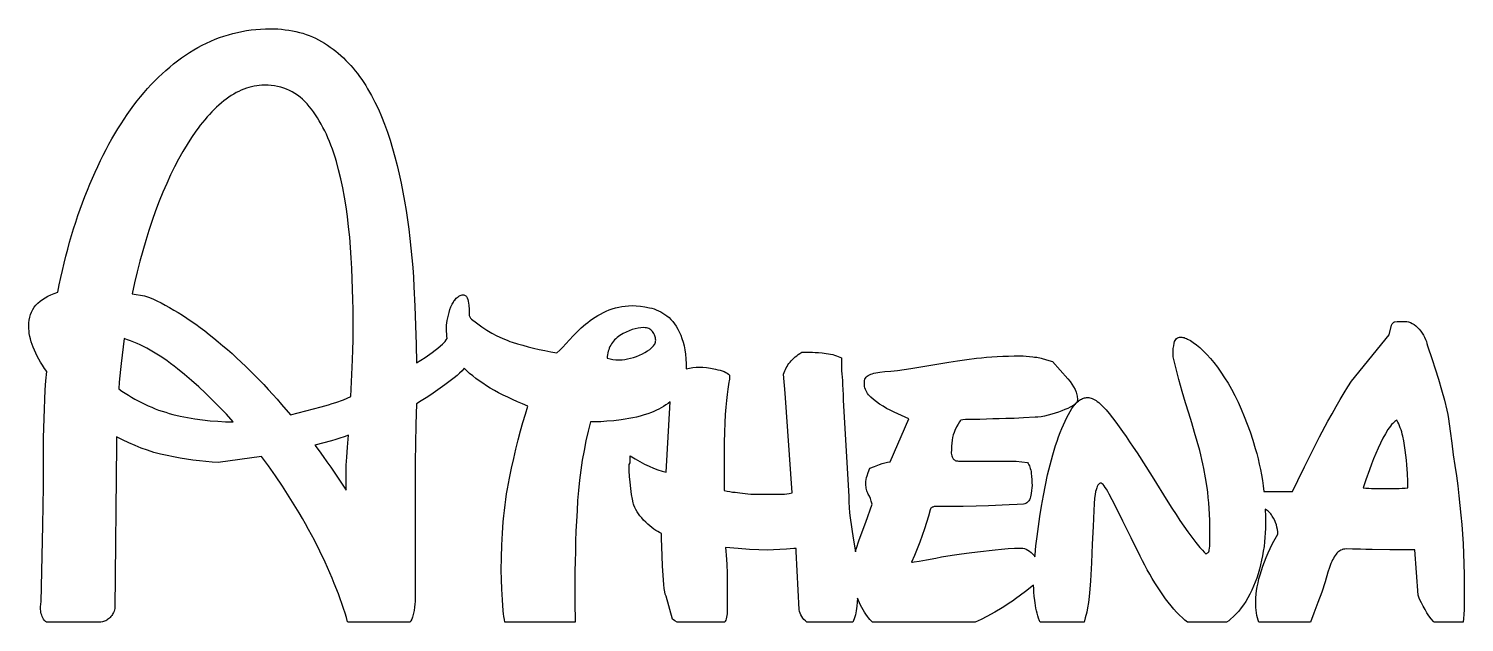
# Model space of a CAD drawing. Extents: x 31 to 186, y 17 to 82.
import ezdxf

# ---------------------------------------------------------------- set-up
doc = ezdxf.new("R2010")
doc.units = 0
doc.layers.add('CAMADA_1', color=18, linetype='CONTINUOUS')

msp = doc.modelspace()

# ---------------------------------------------------------------- linework, layer by layer
at = {"layer": 'CAMADA_1'}
for points in [[(32.55, 17.47), (32.46, 17.54), (32.38, 17.62), (32.31, 17.7), (32.24, 17.8), (32.16, 17.94), (32.1, 18.09), (32.04, 18.23), (31.99, 18.39), (31.95, 18.54), (31.93, 18.7), (31.91, 18.86), (31.91, 19.03), (31.91, 19.19), (31.93, 19.35), (31.95, 19.49), (31.99, 19.62), (32.16, 27.96), (32.2, 30.02), (32.22, 32.1), (32.24, 34.19), (32.24, 36.3), (32.25, 37.36), (32.27, 38.41), (32.29, 39.45), (32.33, 40.49), (32.38, 41.52), (32.43, 42.54), (32.5, 43.53), (32.58, 44.51), (32.35, 44.86), (32.13, 45.2), (31.92, 45.54), (31.73, 45.87), (31.56, 46.19), (31.4, 46.51), (31.25, 46.83), (31.12, 47.14), (31.01, 47.44), (30.91, 47.74), (30.83, 48.04), (30.76, 48.32), (30.7, 48.61), (30.67, 48.89), (30.64, 49.16), (30.64, 49.42), (30.65, 49.76), (30.68, 50.07), (30.75, 50.38), (30.83, 50.67), (30.94, 50.94), (31.08, 51.21), (31.24, 51.45), (31.42, 51.69), (31.63, 51.91), (31.86, 52.12), (32.12, 52.31), (32.4, 52.49), (32.7, 52.65), (33.03, 52.8), (33.39, 52.94), (33.77, 53.07), (33.93, 53.86), (34.1, 54.66), (34.28, 55.44), (34.46, 56.21), (34.65, 56.97), (34.85, 57.72), (35.06, 58.47), (35.27, 59.2), (35.49, 59.93), (35.72, 60.65), (35.95, 61.35), (36.2, 62.05), (36.45, 62.74), (36.7, 63.42), (36.97, 64.09), (37.24, 64.75), (37.52, 65.4), (37.8, 66.04), (38.09, 66.66), (38.39, 67.28), (38.69, 67.88), (38.99, 68.47), (39.3, 69.05), (39.62, 69.62), (39.94, 70.17), (40.27, 70.71), (40.61, 71.25), (40.95, 71.77), (41.29, 72.27), (41.64, 72.77), (42, 73.25), (42.36, 73.72), (42.73, 74.18), (43.1, 74.63), (43.48, 75.06), (43.87, 75.48), (44.26, 75.89), (44.65, 76.28), (45.06, 76.66), (45.46, 77.02), (45.88, 77.38), (46.29, 77.72), (46.72, 78.04), (47.15, 78.36), (47.58, 78.66), (48.02, 78.95), (48.47, 79.22), (48.92, 79.48), (49.38, 79.73), (49.84, 79.96), (50.31, 80.17), (50.77, 80.37), (51.25, 80.55), (51.72, 80.72), (52.21, 80.87), (52.69, 81), (53.18, 81.12), (53.67, 81.23), (54.17, 81.31), (54.67, 81.39), (55.17, 81.44), (55.68, 81.48), (56.2, 81.5), (56.71, 81.51), (57.13, 81.51), (57.54, 81.49), (57.95, 81.46), (58.35, 81.41), (58.74, 81.36), (59.13, 81.29), (59.51, 81.21), (59.88, 81.12), (60.24, 81.02), (60.6, 80.9), (60.95, 80.77), (61.29, 80.63), (61.63, 80.48), (61.96, 80.31), (62.28, 80.14), (62.6, 79.95), (62.91, 79.75), (63.21, 79.54), (63.51, 79.32), (63.8, 79.09), (64.08, 78.86), (64.36, 78.62), (64.64, 78.36), (64.9, 78.1), (65.16, 77.84), (65.42, 77.56), (65.67, 77.27), (65.91, 76.98), (66.15, 76.67), (66.38, 76.36), (66.61, 76.04), (66.83, 75.71), (67.04, 75.38), (67.25, 75.03), (67.46, 74.68), (67.66, 74.32), (67.85, 73.96), (68.04, 73.59), (68.41, 72.82), (68.75, 72.03), (69.08, 71.21), (69.38, 70.36), (69.67, 69.49), (69.93, 68.59), (70.19, 67.68), (70.43, 66.76), (70.65, 65.82), (70.86, 64.86), (71.05, 63.89), (71.24, 62.91), (71.4, 61.91), (71.55, 60.9), (71.69, 59.89), (71.82, 58.87), (71.93, 57.84), (72.03, 56.8), (72.12, 55.76), (72.19, 54.71), (72.25, 53.66), (72.35, 51.56), (72.43, 49.49), (72.49, 47.45), (72.54, 45.45), (73.45, 46.05), (74.22, 46.59), (74.55, 46.83), (74.85, 47.06), (75.11, 47.28), (75.34, 47.48), (75.49, 47.62), (75.63, 47.77), (75.75, 47.93), (75.86, 48.08), (75.82, 48.33), (75.79, 48.58), (75.77, 48.83), (75.76, 49.09), (75.77, 49.3), (75.78, 49.54), (75.81, 49.78), (75.86, 50.04), (75.91, 50.31), (75.98, 50.59), (76.05, 50.89), (76.14, 51.2), (76.25, 51.51), (76.37, 51.78), (76.51, 52.02), (76.58, 52.14), (76.66, 52.24), (76.74, 52.34), (76.83, 52.43), (76.93, 52.51), (77.02, 52.58), (77.12, 52.65), (77.23, 52.71), (77.34, 52.77), (77.45, 52.81), (77.56, 52.81), (77.65, 52.79), (77.73, 52.76), (77.8, 52.73), (77.87, 52.68), (77.92, 52.62), (77.97, 52.55), (78, 52.47), (78.06, 52.3), (78.11, 52.1), (78.15, 51.89), (78.17, 51.67), (78.21, 51.21), (78.22, 50.78), (78.22, 50.68), (78.23, 50.58), (78.25, 50.5), (78.28, 50.42), (78.32, 50.35), (78.36, 50.29), (78.41, 50.23), (78.47, 50.19), (79.02, 49.76), (79.57, 49.36), (80.12, 49), (80.67, 48.67), (81.22, 48.38), (81.77, 48.12), (82.05, 48), (82.32, 47.89), (82.6, 47.78), (82.87, 47.69), (83.43, 47.51), (84, 47.35), (84.58, 47.19), (85.18, 47.04), (85.79, 46.91), (86.41, 46.78), (87.05, 46.66), (87.7, 46.55), (88.01, 46.82), (88.33, 47.15), (88.68, 47.52), (89.05, 47.94), (89.45, 48.38), (89.87, 48.81), (90.32, 49.23), (90.79, 49.64), (91.04, 49.83), (91.29, 50.03), (91.56, 50.21), (91.84, 50.39), (92.12, 50.56), (92.42, 50.72), (92.72, 50.88), (93.03, 51.03), (93.35, 51.17), (93.68, 51.29), (94.02, 51.39), (94.37, 51.48), (94.72, 51.54), (95.08, 51.59), (95.45, 51.62), (95.83, 51.63), (96.26, 51.61), (96.72, 51.57), (97.19, 51.51), (97.69, 51.41), (97.94, 51.35), (98.19, 51.28), (98.43, 51.19), (98.67, 51.09), (98.91, 50.97), (99.14, 50.83), (99.37, 50.69), (99.59, 50.53), (99.81, 50.34), (100.02, 50.14), (100.22, 49.92), (100.41, 49.67), (100.59, 49.4), (100.76, 49.1), (100.92, 48.79), (101.08, 48.45), (101.21, 48.09), (101.33, 47.7), (101.43, 47.29), (101.52, 46.85), (101.58, 46.38), (101.63, 45.88), (101.66, 45.36), (101.67, 44.81), (102.01, 44.89), (102.37, 44.95), (102.74, 44.98), (103.13, 44.99), (103.46, 44.98), (103.85, 44.94), (104.3, 44.87), (104.82, 44.78), (105.09, 44.72), (105.33, 44.66), (105.55, 44.59), (105.75, 44.52), (105.93, 44.43), (106.09, 44.34), (106.23, 44.25), (106.35, 44.14), (106.34, 43.91), (106.33, 43.7), (106.3, 43.53), (106.26, 43.38), (106.18, 42.62), (106.1, 42.04), (106.02, 41.38), (105.95, 40.66), (105.88, 39.87), (105.83, 38.98), (105.79, 37.97), (105.76, 36.85), (105.75, 35.59), (105.75, 31.7), (106.08, 31.62), (106.39, 31.56), (106.68, 31.52), (106.94, 31.49), (107.47, 31.43), (108.04, 31.36), (108.34, 31.32), (108.65, 31.3), (108.98, 31.28), (109.31, 31.28), (112.1, 31.28), (112.29, 31.29), (112.53, 31.32), (112.8, 31.37), (113.12, 31.45), (112.36, 42.2), (112.19, 44.23), (112.25, 44.41), (112.31, 44.58), (112.39, 44.75), (112.47, 44.92), (112.56, 45.08), (112.66, 45.24), (112.77, 45.39), (112.89, 45.54), (113.01, 45.69), (113.15, 45.83), (113.29, 45.97), (113.44, 46.1), (113.6, 46.23), (113.77, 46.36), (113.95, 46.48), (114.14, 46.6), (115.32, 46.6), (115.6, 46.59), (115.95, 46.57), (116.35, 46.53), (116.8, 46.47), (117.04, 46.44), (117.27, 46.4), (117.49, 46.35), (117.7, 46.29), (117.9, 46.23), (118.1, 46.16), (118.28, 46.09), (118.45, 46.01), (118.45, 44.91), (118.46, 44.6), (118.48, 44.27), (118.5, 43.92), (118.54, 43.55), (118.55, 43.1), (118.58, 42.58), (118.61, 42.02), (118.62, 41.44), (119.22, 31.02), (119.23, 30.43), (119.26, 29.86), (119.31, 29.29), (119.39, 28.74), (119.72, 26.53), (119.94, 25.05), (120.02, 25.37), (120.12, 25.69), (120.23, 26.02), (120.36, 26.35), (121.07, 28.27), (121.75, 30.2), (121.66, 30.53), (121.56, 30.82), (121.45, 31.08), (121.33, 31.3), (121.27, 31.41), (121.22, 31.53), (121.18, 31.66), (121.14, 31.79), (121.11, 31.93), (121.09, 32.08), (121.08, 32.24), (121.08, 32.41), (121.08, 32.65), (121.11, 32.87), (121.15, 33.07), (121.2, 33.25), (121.34, 33.63), (121.5, 34.1), (122.02, 34.28), (122.56, 34.48), (122.84, 34.58), (123.12, 34.66), (123.41, 34.73), (123.7, 34.78), (125.73, 39.43), (124.12, 40.15), (123.71, 40.35), (123.31, 40.55), (122.93, 40.77), (122.56, 41), (122.21, 41.24), (121.9, 41.49), (121.62, 41.74), (121.49, 41.88), (121.37, 42.01), (121.26, 42.15), (121.17, 42.3), (121.09, 42.45), (121.02, 42.6), (120.97, 42.75), (120.94, 42.91), (120.91, 43.07), (120.91, 43.24), (120.92, 43.4), (120.94, 43.55), (120.98, 43.69), (121.04, 43.81), (121.12, 43.92), (121.22, 44.02), (121.33, 44.1), (121.46, 44.17), (121.6, 44.23), (121.77, 44.29), (121.95, 44.34), (122.15, 44.39), (122.36, 44.42), (122.59, 44.46), (123.11, 44.51), (123.79, 44.57), (124.49, 44.64), (125.21, 44.73), (125.94, 44.85), (129.16, 45.4), (130.05, 45.55), (130.99, 45.69), (131.98, 45.82), (133.01, 45.95), (133.55, 46.01), (134.1, 46.06), (134.67, 46.11), (135.26, 46.14), (135.86, 46.17), (136.47, 46.19), (137.11, 46.2), (137.76, 46.21), (138.06, 46.2), (138.39, 46.18), (138.74, 46.16), (139.11, 46.12), (139.31, 46.09), (139.53, 46.06), (140.02, 45.95), (140.59, 45.8), (141.23, 45.61), (142.88, 43.75), (143.13, 43.46), (143.34, 43.16), (143.52, 42.87), (143.67, 42.59), (143.79, 42.3), (143.83, 42.16), (143.87, 42.02), (143.9, 41.88), (143.92, 41.74), (143.93, 41.6), (143.94, 41.46), (143.93, 41.38), (143.9, 41.3), (143.86, 41.22), (143.81, 41.14), (143.74, 41.06), (143.65, 40.98), (143.55, 40.9), (143.43, 40.83), (143.16, 40.68), (142.88, 40.54), (142.57, 40.41), (142.24, 40.28), (141.9, 40.15), (141.53, 40.04), (141.15, 39.92), (140.76, 39.81), (140.37, 39.72), (140.01, 39.65), (139.67, 39.61), (139.36, 39.6), (138.12, 39.53), (137.08, 39.47), (136.21, 39.44), (135.47, 39.43), (134.79, 39.42), (134.11, 39.39), (133.4, 39.36), (132.59, 39.35), (132.19, 39.34), (131.85, 39.33), (131.56, 39.3), (131.32, 39.26), (131.26, 39.19), (131.19, 39.1), (131.04, 38.86), (130.87, 38.55), (130.69, 38.16), (130.6, 37.94), (130.52, 37.69), (130.45, 37.42), (130.4, 37.13), (130.36, 36.81), (130.33, 36.46), (130.31, 36.1), (130.3, 35.71), (130.32, 35.58), (130.35, 35.44), (130.4, 35.3), (130.47, 35.16), (130.52, 35.09), (130.57, 35.03), (130.64, 34.98), (130.71, 34.93), (130.79, 34.9), (130.87, 34.88), (130.96, 34.87), (131.07, 34.86), (137.33, 34.86), (138.52, 34.69), (138.6, 34.58), (138.67, 34.46), (138.74, 34.33), (138.79, 34.19), (138.84, 34.05), (138.88, 33.89), (138.92, 33.72), (138.94, 33.55), (138.98, 33.2), (139, 32.86), (139.02, 32.54), (139.03, 32.24), (139.01, 31.97), (138.98, 31.68), (138.93, 31.36), (138.86, 31.01), (138.81, 30.84), (138.74, 30.69), (138.67, 30.56), (138.58, 30.45), (138.48, 30.36), (138.36, 30.29), (138.24, 30.24), (138.09, 30.2), (137.41, 30.16), (136.56, 30.12), (134.33, 30.03), (133, 30), (131.59, 29.97), (130.1, 29.96), (128.53, 29.95), (128.44, 29.94), (128.37, 29.93), (128.3, 29.9), (128.23, 29.87), (128.17, 29.82), (128.11, 29.76), (128.06, 29.69), (128.02, 29.61), (127.84, 28.93), (127.64, 28.24), (127.42, 27.53), (127.17, 26.82), (126.91, 26.1), (126.62, 25.38), (126.32, 24.66), (125.99, 23.94), (126.1, 23.95), (126.28, 23.97), (126.82, 24.06), (127.61, 24.2), (128.65, 24.4), (129.26, 24.52), (129.93, 24.63), (130.64, 24.75), (131.42, 24.86), (132.24, 24.97), (133.12, 25.08), (135.05, 25.29), (135.73, 25.37), (136.44, 25.42), (137.15, 25.45), (137.84, 25.46), (138.03, 25.45), (138.22, 25.41), (138.4, 25.34), (138.58, 25.25), (138.76, 25.13), (138.94, 24.99), (139.11, 24.81), (139.28, 24.62), (139.34, 24.53), (139.36, 24.74), (139.45, 25.71), (139.57, 26.73), (139.71, 27.79), (139.87, 28.89), (140.05, 30.01), (140.25, 31.13), (140.47, 32.26), (140.71, 33.38), (140.84, 33.93), (140.98, 34.47), (141.12, 35.01), (141.26, 35.53), (141.42, 36.03), (141.57, 36.53), (141.73, 37.01), (141.9, 37.48), (142.07, 37.94), (142.24, 38.37), (142.42, 38.78), (142.6, 39.18), (142.78, 39.55), (142.96, 39.9), (143.15, 40.22), (143.34, 40.53), (143.53, 40.81), (143.73, 41.05), (143.93, 41.25), (144.04, 41.34), (144.14, 41.42), (144.25, 41.49), (144.36, 41.55), (144.47, 41.6), (144.58, 41.64), (144.69, 41.67), (144.8, 41.7), (144.92, 41.71), (145.03, 41.72), (145.15, 41.71), (145.27, 41.69), (145.4, 41.66), (145.53, 41.61), (145.66, 41.55), (145.8, 41.47), (145.94, 41.38), (146.08, 41.28), (146.23, 41.17), (146.38, 41.04), (146.69, 40.74), (147.02, 40.39), (147.36, 39.98), (147.71, 39.53), (148.07, 39.07), (148.44, 38.57), (148.81, 38.05), (149.19, 37.51), (149.57, 36.95), (149.97, 36.36), (150.37, 35.75), (152.01, 33.18), (153.71, 30.46), (154.14, 29.77), (154.58, 29.1), (155.01, 28.46), (155.44, 27.83), (155.86, 27.23), (156.29, 26.65), (156.71, 26.09), (157.14, 25.55), (157.43, 25.25), (157.63, 25.04), (157.73, 24.91), (157.74, 24.88), (157.74, 24.87), (157.73, 24.87), (157.83, 24.88), (157.92, 24.9), (158, 24.95), (158.06, 25.01), (158.11, 25.08), (158.15, 25.18), (158.18, 25.29), (158.2, 25.42), (158.22, 25.73), (158.23, 26.11), (158.24, 27.07), (158.23, 27.78), (158.22, 28.46), (158.2, 29.12), (158.17, 29.75), (158.12, 30.35), (158.07, 30.93), (158.01, 31.49), (157.94, 32.02), (157.78, 33.05), (157.59, 34.05), (157.49, 34.55), (157.38, 35.04), (157.26, 35.52), (157.14, 36), (156.87, 36.97), (156.59, 37.96), (156.28, 38.98), (155.95, 40.02), (155.61, 41.13), (155.26, 42.35), (154.89, 43.67), (154.51, 45.1), (154.26, 46.12), (154.26, 46.46), (154.27, 46.72), (154.29, 47), (154.33, 47.29), (154.39, 47.6), (154.43, 47.75), (154.48, 47.88), (154.55, 47.99), (154.63, 48.08), (154.73, 48.15), (154.84, 48.2), (154.97, 48.23), (155.11, 48.24), (155.22, 48.23), (155.33, 48.21), (155.45, 48.18), (155.58, 48.14), (155.71, 48.09), (155.84, 48.03), (156.13, 47.86), (156.45, 47.66), (156.78, 47.4), (157.14, 47.1), (157.52, 46.75), (157.91, 46.36), (158.3, 45.94), (158.68, 45.48), (159.07, 44.98), (159.44, 44.44), (159.82, 43.86), (160.2, 43.25), (160.57, 42.61), (160.93, 41.92), (161.28, 41.21), (161.63, 40.46), (161.95, 39.67), (162.27, 38.86), (162.58, 38.01), (162.87, 37.13), (163.15, 36.21), (163.31, 35.66), (163.45, 35.1), (163.58, 34.52), (163.71, 33.95), (163.81, 33.36), (163.91, 32.77), (163.99, 32.17), (164.07, 31.56), (164.39, 31.56), (167.18, 31.56), (167.75, 32.78), (168.45, 34.23), (169.25, 35.82), (170.1, 37.49), (170.99, 39.15), (171.44, 39.95), (171.88, 40.74), (172.32, 41.5), (172.74, 42.22), (173.14, 42.88), (173.53, 43.5), (177.6, 48.49), (177.85, 49.51), (177.94, 49.66), (178.03, 49.77), (178.08, 49.81), (178.13, 49.85), (178.18, 49.87), (178.23, 49.89), (178.47, 49.92), (178.78, 49.93), (179.29, 49.93), (179.5, 49.92), (179.71, 49.88), (179.91, 49.81), (180.1, 49.72), (180.3, 49.6), (180.49, 49.45), (180.67, 49.28), (180.86, 49.08), (181.03, 48.87), (181.18, 48.66), (181.32, 48.44), (181.44, 48.22), (181.54, 47.99), (181.63, 47.77), (181.69, 47.54), (181.74, 47.31), (182.25, 45.82), (182.59, 44.81), (182.93, 43.71), (183.26, 42.56), (183.57, 41.42), (183.83, 40.35), (183.94, 39.87), (184.03, 39.43), (184.2, 38.07), (184.37, 36.78), (184.54, 35.55), (184.71, 34.39), (184.87, 33.28), (185.02, 32.19), (185.14, 31.12), (185.26, 30.08), (185.36, 29.04), (185.45, 28), (185.53, 26.97), (185.6, 25.93), (185.65, 24.87), (185.69, 23.76), (185.72, 22.6), (185.72, 21.4), (185.71, 19.53), (185.7, 18.84), (185.68, 18.31), (185.65, 17.88), (185.61, 17.47), (182.45, 17.47), (182.38, 17.55), (182.14, 17.84), (181.91, 18.15), (181.69, 18.48), (181.48, 18.83), (181.28, 19.19), (181.09, 19.57), (180.9, 19.97), (180.73, 20.38), (180.39, 25.29), (177.68, 25.29), (175.79, 25.3), (175.07, 25.32), (174.51, 25.34), (173.65, 25.37), (173.02, 25.38), (172.83, 25.37), (172.69, 25.36), (172.58, 25.33), (172.54, 25.31), (172.52, 25.29), (172.4, 25.24), (172.29, 25.18), (172.18, 25.11), (172.07, 25.02), (171.97, 24.91), (171.87, 24.8), (171.77, 24.67), (171.67, 24.52), (171.58, 24.36), (171.48, 24.19), (171.4, 24.01), (171.31, 23.81), (171.15, 23.37), (170.99, 22.88), (170.68, 21.83), (170.32, 20.73), (169.91, 19.6), (169.47, 18.44), (169.1, 17.47), (163.53, 17.47), (163.45, 17.7), (163.39, 17.95), (163.33, 18.21), (163.28, 18.49), (163.25, 18.77), (163.22, 19.07), (163.21, 19.38), (163.2, 19.71), (163.21, 20.09), (163.24, 20.49), (163.29, 20.89), (163.35, 21.3), (163.44, 21.73), (163.54, 22.16), (163.66, 22.6), (163.8, 23.05), (163.95, 23.51), (164.13, 23.98), (164.32, 24.46), (164.54, 24.94), (164.77, 25.44), (165.02, 25.95), (165.29, 26.46), (165.57, 26.99), (165.57, 27.24), (165.54, 27.49), (165.49, 27.74), (165.43, 27.98), (165.34, 28.22), (165.24, 28.46), (165.12, 28.7), (164.98, 28.93), (164.91, 29.05), (164.82, 29.15), (164.74, 29.25), (164.64, 29.35), (164.54, 29.44), (164.44, 29.52), (164.33, 29.6), (164.21, 29.67), (164.24, 28.88), (164.25, 28.09), (164.24, 27.6), (164.22, 27.11), (164.19, 26.62), (164.14, 26.13), (164.09, 25.63), (164.01, 25.14), (163.93, 24.65), (163.83, 24.15), (163.71, 23.66), (163.59, 23.18), (163.45, 22.7), (163.3, 22.24), (163.13, 21.79), (162.95, 21.35), (162.76, 20.93), (162.56, 20.51), (162.34, 20.1), (162.11, 19.72), (161.87, 19.35), (161.62, 19.01), (161.35, 18.68), (161.07, 18.37), (160.78, 18.07), (160.48, 17.8), (160.27, 17.63), (160.05, 17.47), (155.82, 17.47), (155.55, 17.68), (155.28, 17.93), (154.96, 18.23), (154.65, 18.55), (154.34, 18.89), (154.04, 19.25), (153.74, 19.62), (153.44, 20.01), (153.15, 20.42), (152.86, 20.85), (152.58, 21.29), (152.3, 21.73), (152.02, 22.19), (151.75, 22.66), (151.48, 23.13), (151.22, 23.62), (150.96, 24.11), (150.7, 24.61), (149.73, 26.57), (148.84, 28.38), (148.05, 29.98), (147.69, 30.68), (147.36, 31.3), (147.21, 31.58), (147.07, 31.82), (146.94, 32.02), (146.82, 32.19), (146.72, 32.32), (146.62, 32.41), (146.54, 32.47), (146.5, 32.48), (146.47, 32.49), (146.39, 32.47), (146.31, 32.43), (146.23, 32.36), (146.15, 32.26), (146.08, 32.12), (146.01, 31.96), (145.94, 31.77), (145.88, 31.56), (145.84, 31.27), (145.79, 30.84), (145.75, 30.25), (145.71, 29.52), (145.62, 27.81), (145.54, 25.88), (145.44, 23.88), (145.33, 21.95), (145.26, 21.05), (145.19, 20.26), (145.11, 19.59), (145.03, 19.03), (144.93, 18.54), (144.78, 17.93), (144.65, 17.47), (139.89, 17.47), (139.83, 17.63), (139.73, 17.9), (139.65, 18.16), (139.58, 18.44), (139.51, 18.71), (139.45, 18.99), (139.4, 19.26), (139.35, 19.55), (139.32, 19.83), (139.27, 20.29), (139.23, 20.71), (139.21, 21.1), (139.2, 21.46), (138.32, 20.79), (137.25, 20), (136.9, 19.76), (136.55, 19.52), (136.18, 19.28), (135.8, 19.04), (135, 18.57), (134.16, 18.1), (133.52, 17.77), (132.88, 17.47), (121.79, 17.47), (121.65, 17.62), (121.51, 17.77), (121.37, 17.93), (121.25, 18.1), (121.08, 18.33), (120.92, 18.57), (120.77, 18.82), (120.63, 19.06), (120.5, 19.31), (120.38, 19.56), (120.27, 19.82), (120.17, 20.08), (120.11, 19.21), (120.08, 18.95), (120.04, 18.71), (120, 18.47), (119.95, 18.25), (119.88, 18.04), (119.81, 17.84), (119.73, 17.65), (119.65, 17.47), (114.71, 17.47), (114.54, 17.61), (114.39, 17.75), (114.26, 17.91), (114.15, 18.08), (114.06, 18.25), (113.98, 18.44), (113.92, 18.63), (113.88, 18.83), (113.54, 25.1), (113.54, 25.43), (113.29, 25.43), (112.49, 25.36), (111.77, 25.31), (111.09, 25.28), (110.41, 25.26), (109.53, 25.28), (108.49, 25.33), (107.28, 25.41), (105.92, 25.52), (105.96, 25.12), (106, 24.69), (106.05, 23.74), (106.08, 22.72), (106.09, 21.71), (106.09, 18.83), (106.09, 18.6), (106.08, 18.39), (106.06, 18.19), (106.03, 18.01), (105.99, 17.85), (105.94, 17.71), (105.89, 17.58), (105.83, 17.47), (100.69, 17.47), (100.43, 17.63), (100.17, 17.81), (99.49, 20.27), (99.45, 20.36), (99.41, 20.48), (99.34, 20.76), (99.28, 21.11), (99.24, 21.54), (99.16, 22.51), (99.11, 23.57), (99.02, 25.65), (98.99, 26.48), (98.98, 27.04), (98.79, 27.14), (98.59, 27.25), (98.39, 27.37), (98.18, 27.52), (97.96, 27.68), (97.74, 27.86), (97.52, 28.06), (97.29, 28.27), (97.06, 28.49), (96.86, 28.72), (96.67, 28.94), (96.51, 29.17), (96.36, 29.4), (96.22, 29.63), (96.11, 29.86), (96.02, 30.09), (95.98, 30.21), (95.93, 30.36), (95.85, 30.76), (95.76, 31.27), (95.68, 31.91), (95.61, 32.59), (95.55, 33.21), (95.52, 33.79), (95.51, 34.32), (95.51, 34.49), (95.6, 34.66), (95.6, 35.42), (96.14, 35.1), (96.66, 34.81), (97.17, 34.54), (97.67, 34.3), (98.15, 34.09), (98.61, 33.92), (99.06, 33.77), (99.49, 33.65), (99.92, 41.26), (99.7, 41.08), (99.46, 40.92), (99.22, 40.76), (98.97, 40.61), (98.72, 40.47), (98.45, 40.34), (98.18, 40.22), (97.9, 40.11), (97.51, 39.97), (97.11, 39.84), (96.71, 39.72), (96.3, 39.61), (95.89, 39.52), (95.48, 39.44), (95.06, 39.37), (94.64, 39.31), (93.83, 39.21), (93.1, 39.15), (92.43, 39.11), (91.85, 39.1), (91.34, 39.1), (91.08, 38.07), (90.84, 37.04), (90.63, 35.99), (90.44, 34.94), (90.28, 33.87), (90.14, 32.79), (90.03, 31.69), (89.94, 30.59), (89.87, 29.48), (89.81, 28.38), (89.76, 27.28), (89.72, 26.2), (89.69, 25.11), (89.66, 24.04), (89.65, 22.97), (89.65, 21.91), (89.65, 19.67), (89.68, 17.47), (82.07, 17.47), (82.02, 17.77), (81.97, 18.07), (81.93, 18.38), (81.9, 18.69), (81.81, 19.89), (81.74, 21.02), (81.7, 22.09), (81.69, 23.09), (81.7, 24.45), (81.74, 25.78), (81.81, 27.07), (81.86, 27.7), (81.91, 28.32), (81.97, 28.94), (82.03, 29.54), (82.11, 30.14), (82.19, 30.73), (82.27, 31.31), (82.37, 31.88), (82.47, 32.45), (82.58, 33), (82.8, 34.08), (83.03, 35.14), (83.27, 36.16), (83.52, 37.15), (83.77, 38.11), (84.03, 39.03), (84.29, 39.93), (84.57, 40.79), (83.99, 41.02), (83.43, 41.26), (82.9, 41.5), (82.38, 41.74), (81.88, 41.98), (81.4, 42.23), (80.94, 42.48), (80.5, 42.73), (80.08, 42.99), (79.68, 43.25), (79.3, 43.51), (78.94, 43.78), (78.6, 44.05), (78.27, 44.32), (77.97, 44.6), (77.69, 44.87), (77.45, 44.59), (77.19, 44.33), (76.91, 44.08), (76.61, 43.84), (75.59, 43.09), (74.58, 42.36), (74.07, 42), (73.56, 41.67), (73.05, 41.35), (72.54, 41.04), (72.47, 38.82), (72.42, 36.73), (72.39, 34.78), (72.37, 33), (72.37, 19.71), (72.36, 19.43), (72.32, 19.1), (72.26, 18.73), (72.16, 18.31), (72.09, 18.03), (72.01, 17.79), (71.93, 17.61), (71.85, 17.47), (65.2, 17.47), (65.09, 17.51), (64.96, 17.98), (64.81, 18.46), (64.65, 18.96), (64.48, 19.48), (64.29, 20), (64.09, 20.54), (63.65, 21.66), (63.42, 22.23), (63.17, 22.8), (62.65, 23.96), (62.09, 25.13), (61.5, 26.31), (61.18, 26.9), (60.87, 27.49), (60.54, 28.08), (60.2, 28.67), (59.86, 29.26), (59.51, 29.84), (58.79, 31.01), (58.04, 32.16), (57.29, 33.26), (56.54, 34.34), (55.78, 35.37), (53.45, 35.03), (51.12, 34.69), (50.44, 34.74), (49.76, 34.8), (49.07, 34.88), (48.38, 34.97), (47.69, 35.07), (46.99, 35.19), (46.29, 35.31), (45.58, 35.46), (44.87, 35.62), (44.17, 35.8), (43.48, 36.02), (42.8, 36.26), (42.12, 36.53), (41.44, 36.82), (40.78, 37.14), (40.12, 37.49), (40.12, 36.64), (39.95, 18.95), (39.85, 18.66), (39.8, 18.53), (39.74, 18.41), (39.67, 18.3), (39.6, 18.19), (39.52, 18.09), (39.44, 17.99), (39.35, 17.91), (39.26, 17.83), (39.16, 17.76), (39.06, 17.69), (38.95, 17.63), (38.84, 17.58), (38.72, 17.54), (38.59, 17.51), (38.43, 17.47)], [(56.12, 75.42), (55.83, 75.41), (55.55, 75.39), (55.27, 75.36), (54.99, 75.31), (54.71, 75.25), (54.43, 75.18), (54.15, 75.09), (53.88, 74.99), (53.6, 74.88), (53.33, 74.75), (53.06, 74.62), (52.79, 74.46), (52.52, 74.3), (52.25, 74.12), (51.98, 73.93), (51.72, 73.72), (51.45, 73.51), (51.19, 73.28), (50.93, 73.04), (50.67, 72.79), (50.42, 72.54), (50.17, 72.27), (49.91, 71.99), (49.66, 71.7), (49.42, 71.4), (49.17, 71.09), (48.93, 70.77), (48.68, 70.45), (48.21, 69.76), (47.74, 69.02), (47.28, 68.26), (46.83, 67.45), (46.39, 66.61), (45.96, 65.73), (45.54, 64.82), (45.13, 63.87), (44.74, 62.89), (44.35, 61.87), (43.98, 60.82), (43.62, 59.75), (43.28, 58.66), (42.95, 57.55), (42.64, 56.42), (42.35, 55.27), (42.07, 54.09), (41.81, 52.9), (42.25, 52.82), (42.7, 52.77), (42.93, 52.74), (43.16, 52.69), (43.37, 52.63), (43.59, 52.56), (44.04, 52.36), (44.48, 52.15), (44.94, 51.92), (45.39, 51.68), (45.85, 51.43), (46.32, 51.16), (46.78, 50.88), (47.25, 50.59), (47.72, 50.28), (48.2, 49.96), (48.68, 49.62), (49.16, 49.27), (49.65, 48.91), (50.14, 48.53), (50.63, 48.14), (51.12, 47.73), (51.62, 47.31), (52.12, 46.89), (52.61, 46.45), (53.1, 46), (53.59, 45.54), (54.08, 45.08), (54.57, 44.6), (55.06, 44.11), (55.55, 43.62), (56.03, 43.11), (56.52, 42.59), (57, 42.06), (57.48, 41.53), (57.96, 40.98), (58.91, 39.86), (60.59, 40.28), (62.22, 40.7), (62.62, 40.81), (63.02, 40.93), (63.42, 41.06), (63.82, 41.19), (64.63, 41.48), (65.43, 41.81), (65.6, 45.78), (65.64, 46.85), (65.67, 47.92), (65.68, 49.01), (65.69, 50.1), (65.68, 51.2), (65.66, 52.31), (65.63, 53.42), (65.59, 54.54), (65.54, 55.65), (65.47, 56.78), (65.39, 57.9), (65.31, 59.03), (65.2, 60.15), (65.07, 61.24), (64.92, 62.31), (64.75, 63.34), (64.56, 64.35), (64.35, 65.33), (64.12, 66.28), (63.87, 67.2), (63.73, 67.65), (63.59, 68.09), (63.44, 68.52), (63.29, 68.94), (63.13, 69.35), (62.96, 69.74), (62.79, 70.13), (62.61, 70.51), (62.42, 70.87), (62.23, 71.23), (62.03, 71.57), (61.83, 71.9), (61.62, 72.23), (61.4, 72.54), (61.17, 72.84), (60.95, 73.13), (60.71, 73.41), (60.46, 73.67), (60.21, 73.91), (59.95, 74.13), (59.67, 74.34), (59.39, 74.52), (59.1, 74.69), (58.81, 74.84), (58.5, 74.98), (58.19, 75.09), (57.86, 75.19), (57.53, 75.27), (57.19, 75.34), (56.84, 75.38), (56.49, 75.41)], [(93.12, 45.95), (93.45, 45.88), (93.75, 45.83), (94.08, 45.79), (94.47, 45.78), (94.74, 45.79), (95.02, 45.83), (95.33, 45.88), (95.66, 45.95), (95.99, 46.05), (96.31, 46.15), (96.63, 46.28), (96.93, 46.42), (97.21, 46.57), (97.48, 46.74), (97.72, 46.91), (97.94, 47.1), (98.04, 47.19), (98.13, 47.29), (98.2, 47.39), (98.26, 47.49), (98.31, 47.59), (98.34, 47.69), (98.36, 47.8), (98.37, 47.9), (98.36, 48.03), (98.35, 48.15), (98.32, 48.27), (98.28, 48.39), (98.23, 48.5), (98.18, 48.62), (98.11, 48.72), (98.03, 48.83), (97.94, 48.93), (97.84, 49.02), (97.74, 49.09), (97.63, 49.15), (97.51, 49.2), (97.38, 49.23), (97.24, 49.25), (97.1, 49.26), (96.78, 49.24), (96.46, 49.2), (96.14, 49.14), (95.82, 49.04), (95.49, 48.92), (95.17, 48.78), (94.84, 48.61), (94.51, 48.41), (94.35, 48.3), (94.21, 48.19), (94.07, 48.06), (93.93, 47.94), (93.81, 47.81), (93.7, 47.67), (93.6, 47.52), (93.51, 47.37), (93.43, 47.22), (93.35, 47.05), (93.29, 46.88), (93.24, 46.71), (93.19, 46.53), (93.16, 46.34), (93.13, 46.15)], [(40.96, 48.07), (40.63, 45.4), (40.55, 44.74), (40.48, 44.06), (40.42, 43.36), (40.37, 42.65), (40.71, 42.41), (41.06, 42.18), (41.4, 41.96), (41.75, 41.75), (42.11, 41.55), (42.46, 41.35), (42.82, 41.17), (43.19, 40.99), (43.55, 40.82), (43.92, 40.66), (44.3, 40.51), (44.67, 40.37), (45.05, 40.24), (45.44, 40.12), (45.82, 40.01), (46.21, 39.9), (47, 39.71), (47.8, 39.55), (48.6, 39.41), (49.41, 39.3), (50.23, 39.21), (51.06, 39.15), (51.89, 39.11), (52.73, 39.1), (51.99, 39.91), (51.25, 40.69), (50.5, 41.45), (49.75, 42.18), (49, 42.88), (48.24, 43.55), (47.48, 44.19), (46.72, 44.81), (46.34, 45.11), (45.97, 45.39), (45.59, 45.66), (45.22, 45.92), (44.85, 46.17), (44.48, 46.4), (44.12, 46.62), (43.76, 46.83), (43.4, 47.03), (43.04, 47.21), (42.69, 47.39), (42.34, 47.55), (41.99, 47.7), (41.65, 47.83), (41.3, 47.96)], [(174.8, 31.98), (175.1, 31.95), (175.4, 31.92), (175.69, 31.9), (175.99, 31.9), (178.36, 31.9), (178.69, 31.9), (179.01, 31.92), (179.33, 31.95), (179.63, 31.98), (179.62, 32.66), (179.59, 33.51), (179.56, 33.98), (179.52, 34.47), (179.47, 34.97), (179.42, 35.5), (179.35, 36.02), (179.27, 36.53), (179.18, 37.04), (179.08, 37.53), (179.02, 37.77), (178.96, 38), (178.89, 38.23), (178.81, 38.45), (178.73, 38.66), (178.64, 38.87), (178.55, 39.07), (178.44, 39.26), (178.34, 39.21), (178.22, 39.14), (178.11, 39.04), (177.99, 38.92), (177.86, 38.79), (177.74, 38.63), (177.61, 38.45), (177.47, 38.25), (177.2, 37.81), (176.93, 37.33), (176.67, 36.81), (176.41, 36.26), (176.16, 35.68), (175.92, 35.1), (175.7, 34.52), (175.48, 33.93), (175.1, 32.85)], [(64.92, 33.76), (64.94, 34.42), (64.99, 35.29), (65.07, 36.37), (65.18, 37.66), (64.72, 37.49), (64.26, 37.34), (63.81, 37.2), (63.36, 37.06), (61.54, 36.56), (62, 35.96), (62.44, 35.37), (62.86, 34.78), (63.27, 34.19), (64.92, 31.73)]]:
    msp.add_lwpolyline(points, close=True, dxfattribs=at)

doc.saveas('drawing.dxf')
